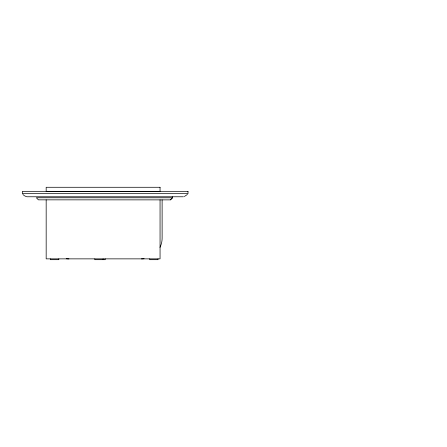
<?xml version="1.0" encoding="UTF-8"?>
<svg xmlns="http://www.w3.org/2000/svg" width="447" height="447" viewBox="0 0 447 447"><rect width="100%" height="100%" fill="white"/><g stroke="black" fill="none" stroke-linecap="round" stroke-linejoin="round"><path stroke-width="0.67" d="M187.449 194.428L184.36 196.535M170.402 199.876L172.475 197.803L36.358 197.775L38.431 199.848L170.402 199.876L172.469 197.803L172.475 196.769M26.904 196.769L183.449 196.769M26.446 196.669L24.3 195.697L22.903 194.428M162.121 199.876L162.121 238.184A20.707 20.707 0 0 1 159.981 247.342M160.054 199.848L160.054 258.863L46.17 258.863L46.17 199.848M158.02 258.863L158.02 259.69L149.734 259.69L149.734 258.863M105.218 258.863L105.218 259.69L94.803 259.69L94.803 258.863M103.089 258.863L103.089 259.69M58.797 258.863L58.797 259.69L50.511 259.69L50.511 258.863M68.939 258.891A20.707 20.707 0 0 1 66.234 258.712M144.113 258.712A20.707 20.707 0 0 1 141.414 258.891M160.054 187.282L46.17 187.282L46.17 191.422L160.054 191.422L160.054 187.282M188.003 191.389L22.35 191.389L22.35 193.663L188.003 193.663L188.003 191.389"/></g></svg>
